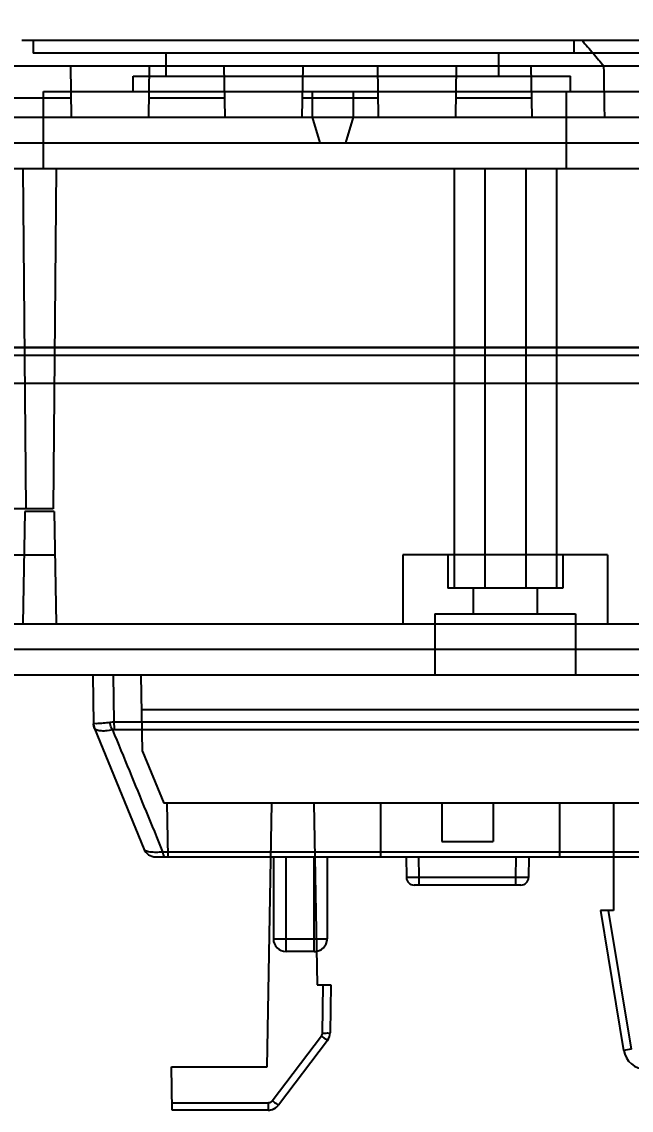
# Model space of a CAD drawing. Extents: x 114 to 332, y 121 to 329.
# Drawn here: x 136.37 to 160.19, y 255.78 to 298.31 of the extents above; entities that cross this region are included whole.
import ezdxf

# ---------------------------------------------------------------- set-up
doc = ezdxf.new("R2010")
doc.units = 0
doc.layers.get('0').update_dxf_attribs({"linetype": 'CONTINUOUS'})
doc.layers.add('08-17-1_DXF_CONTINUOUS_LIN', color=7, linetype='CONTINUOUS')
doc.layers.add('CAXA4', color=3, linetype='CONTINUOUS')
doc.styles.add('标准', font='', dxfattribs={"width": 0.667})
doc.styles.get('标准').set_extended_font_data('仿宋_GB2312')
doc.dimstyles.new('标准', dxfattribs={"dimtxt": 3.5, "dimasz": 4, "dimexe": 2, "dimexo": 0, "dimtad": 1, "dimdec": 1, "dimtxsty": '标准', "dimcen": 0, "dimdle": 6, "dimazin": 3, "dimtfac": 1, "dimtdec": 3, "dimtmove": 0, "dimatfit": 3, "dimtolj": 1, "dimtzin": 0})

# ---------------------------------------------------------------- blocks, each defined once
blk = doc.blocks.new('*D1')
at = {"layer": 'CAXA4', "linetype": 'CONTINUOUS'}
for points in [[(114.27, 323.195), (118.27, 323.695), (118.27, 322.695)], [(216.17, 323.195), (212.17, 323.695), (212.17, 322.695)]]:
    blk.add_hatch(color=0, dxfattribs=at).paths.add_polyline_path(points, flags=0)
at = {"layer": 'CAXA4', "color": 0, "linetype": 'CONTINUOUS'}
for p, q in [((114.27, 285.58), (114.27, 325.195)), ((216.17, 285.58), (216.17, 325.195)), ((216.17, 323.195), (114.27, 323.195))]:
    blk.add_line(p, q, dxfattribs=at)
at = {"layer": 'CAXA4', "color": 0, "linetype": 'CONTINUOUS', "insert": (160.522, 328.615), "char_height": 3.5, "attachment_point": 1, "style": '标准'}
blk.add_mtext('\\f仿宋_GB2312|b0|i0|p34;101.9', dxfattribs=at)

msp = doc.modelspace()

# ---------------------------------------------------------------- linework, layer by layer
at = {"color": 6, "linetype": 'CONTINUOUS'}
for p, q in [((194.067, 297.58), (136.372, 297.58)), ((136.82, 297.58), (136.82, 297.08)), ((157.948, 297.58), (157.948, 297.08)), ((193.62, 297.08), (136.82, 297.08)), ((142.022, 296.18), (142.022, 297.08)), ((155.022, 296.18), (155.022, 297.08)), ((195.085, 296.581), (135.354, 296.58)), ((138.32, 294.58), (138.285, 296.58)), ((141.354, 296.58), (141.32, 294.58)), ((144.32, 294.58), (144.285, 296.58)), ((147.354, 296.58), (147.32, 294.58)), ((150.32, 294.58), (150.285, 296.58)), ((153.354, 296.58), (153.32, 294.58)), ((156.32, 294.58), (156.285, 296.58)), ((140.722, 295.58), (140.722, 296.18)), ((140.722, 296.18), (157.822, 296.18)), ((157.822, 295.58), (157.822, 296.18)), ((138.306, 295.33), (135.333, 295.33)), ((137.22, 292.58), (137.22, 295.58)), ((137.22, 295.58), (193.22, 295.58)), ((144.306, 295.33), (141.333, 295.33)), ((150.306, 295.33), (147.333, 295.33)), ((147.722, 295.58), (147.722, 294.58)), ((149.322, 295.58), (149.322, 294.58)), ((156.306, 295.33), (153.333, 295.33)), ((157.666, 292.58), (157.666, 295.58)), ((115.427, 294.58), (215.012, 294.58)), ((147.722, 294.58), (148.022, 293.58)), ((149.322, 294.58), (149.022, 293.58)), ((135.406, 293.581), (179.62, 293.581)), ((116.392, 292.58), (214.047, 292.58)), ((136.42, 292.58), (136.536, 279.28)), ((137.72, 292.58), (137.604, 279.28)), ((153.27, 292.58), (153.27, 276.18)), ((154.47, 292.58), (154.47, 276.18)), ((156.07, 292.58), (156.07, 276.18)), ((157.27, 292.58), (157.27, 276.18)), ((114.27, 285.58), (216.17, 285.58)), ((114.27, 285.28), (216.17, 285.28)), ((205.495, 284.18), (125.87, 284.18)), ((137.604, 279.28), (131.836, 279.28)), ((136.496, 279.18), (136.42, 274.78)), ((137.643, 279.18), (136.496, 279.18)), ((137.643, 279.18), (137.72, 274.78)), ((131.767, 277.48), (137.672, 277.48)), ((151.27, 277.48), (151.27, 274.78)), ((159.27, 277.48), (151.27, 277.48)), ((153.02, 277.48), (153.02, 276.18)), ((157.52, 277.48), (157.52, 276.18)), ((159.27, 277.48), (159.27, 274.78)), ((157.52, 276.18), (153.02, 276.18)), ((154.02, 276.18), (154.02, 275.18)), ((156.52, 276.18), (156.52, 275.18)), ((152.52, 275.18), (152.52, 272.78)), ((152.52, 275.18), (158.02, 275.18)), ((158.02, 275.18), (158.02, 272.78)), ((116.453, 274.78), (213.986, 274.78)), ((179.542, 273.78), (135.47, 273.78)), ((214.951, 272.78), (115.488, 272.78)), ((139.145, 272.78), (139.178, 270.877)), ((139.987, 270.942), (139.955, 272.78)), ((141.097, 269.792), (141.045, 272.78)), ((164.62, 271.43), (141.068, 271.43)), ((177.579, 270.942), (139.987, 270.942)), ((139.178, 270.874), (139.188, 270.781)), ((139.188, 270.781), (139.215, 270.693)), ((139.215, 270.693), (141.141, 265.991)), ((177.57, 270.65), (140.006, 270.65)), ((141.097, 269.792), (141.921, 267.78)), ((188.518, 267.78), (141.921, 267.78)), ((142.043, 267.78), (142.079, 265.68)), ((145.963, 257.48), (146.143, 267.78)), ((147.793, 267.78), (147.917, 260.68)), ((150.393, 267.78), (150.393, 265.68)), ((152.793, 267.78), (152.793, 266.28)), ((154.793, 267.78), (154.793, 266.28)), ((157.393, 267.78), (157.393, 265.68)), ((159.493, 267.78), (159.493, 263.58)), ((152.793, 266.28), (154.793, 266.28)), ((141.877, 265.88), (175.704, 265.88)), ((141.604, 265.68), (188.835, 265.68)), ((146.206, 265.68), (146.206, 262.48)), ((146.706, 261.98), (146.706, 265.68)), ((147.806, 261.98), (147.806, 265.68)), ((148.306, 265.68), (148.306, 262.48)), ((151.393, 265.68), (151.407, 264.875)), ((151.907, 264.875), (151.893, 265.68)), ((155.679, 264.875), (155.693, 265.68)), ((156.193, 265.68), (156.179, 264.875)), ((155.879, 264.58), (151.707, 264.58)), ((151.907, 264.58), (151.907, 264.875)), ((155.679, 264.875), (151.907, 264.875)), ((155.679, 264.58), (155.679, 264.875)), ((159.493, 263.58), (158.993, 263.58)), ((158.993, 263.58), (159.896, 258.12)), ((159.297, 263.58), (160.192, 258.169)), ((146.206, 262.48), (148.306, 262.48)), ((147.806, 261.98), (146.706, 261.98)), ((147.917, 260.68), (148.457, 260.68)), ((148.125, 258.798), (148.157, 260.68)), ((148.457, 260.68), (148.425, 258.799)), ((146.163, 256.153), (148.084, 258.681)), ((148.323, 258.506), (146.402, 255.978)), ((160.192, 258.169), (159.896, 258.12)), ((142.252, 255.78), (142.223, 257.48)), ((142.223, 257.48), (145.963, 257.48)), ((142.247, 256.074), (146.004, 256.074)), ((146.004, 256.074), (146.004, 255.78)), ((146.004, 255.78), (142.252, 255.78))]:
    msp.add_line(p, q, dxfattribs=at)
for points in [[(148.323, 258.506), (148.397, 258.644), (148.425, 258.799)], [(146.004, 255.78), (146.155, 255.804), (146.292, 255.872), (146.402, 255.978)]]:
    msp.add_lwpolyline(points, dxfattribs=at)
for centre, radius, start, end in [((139.678, 270.882), 0.5, 181, 202.2775), ((141.604, 266.18), 0.5, 202.2775, 270), ((151.707, 264.88), 0.3, 181, 270), ((155.879, 264.88), 0.3, 270.002, 359), ((146.706, 262.48), 0.5, 180, 270), ((147.806, 262.48), 0.5, 270, 0), ((147.925, 258.808), 0.5, 322.7727, 359), ((160.769, 258.265), 0.884, 189.3982, 350.6018), ((146.004, 256.28), 0.5, 270, 322.7727)]:
    msp.add_arc(centre, radius, start, end, dxfattribs=at)
for points, knots in [([(158.282, 297.58), (158.416, 297.409), (158.706, 297.083), (158.978, 296.742), (159.126, 296.581)], [0, 0, 0, 0, 0.652326, 1.308706, 1.308706, 1.308706, 1.308706]), ([(159.158, 294.58), (159.154, 294.802), (159.147, 295.247), (159.137, 295.913), (159.13, 296.358), (159.126, 296.581)], [0, 0, 0, 0, 0.666171, 1.332971, 2.000401, 2.000401, 2.000401, 2.000401]), ([(139.814, 270.93), (139.726, 270.918), (139.574, 270.898), (139.357, 270.893), (139.264, 270.878), (139.178, 270.89), (139.178, 270.877)], [0, 0, 0, 0, 0.2675115, 0.4752763, 0.5996684, 0.639571, 0.639571, 0.639571, 0.639571]), ([(139.987, 270.942), (139.959, 270.942), (139.901, 270.94), (139.843, 270.934), (139.814, 270.93)], [0, 0, 0, 0, 0.0856535, 0.1734291, 0.1734291, 0.1734291, 0.1734291]), ([(139.92, 270.639), (139.905, 270.668), (139.876, 270.729), (139.841, 270.827), (139.823, 270.895), (139.814, 270.93)], [0, 0, 0, 0, 0.0976771, 0.2023888, 0.3099775, 0.3099775, 0.3099775, 0.3099775]), ([(140.006, 270.65), (140.002, 270.68), (139.995, 270.742), (139.989, 270.84), (139.987, 270.907), (139.987, 270.942)], [0, 0, 0, 0, 0.0901297, 0.1891099, 0.2928182, 0.2928182, 0.2928182, 0.2928182]), ([(139.223, 270.68), (139.213, 270.7), (139.197, 270.743), (139.182, 270.809), (139.178, 270.854), (139.178, 270.877)], [0, 0, 0, 0, 0.0678338, 0.1356322, 0.2034105, 0.2034105, 0.2034105, 0.2034105]), ([(139.92, 270.639), (139.83, 270.619), (139.667, 270.594), (139.451, 270.596), (139.308, 270.627), (139.24, 270.661), (139.223, 270.68)], [0, 0, 0, 0, 0.2751997, 0.494604, 0.6414324, 0.7153841, 0.7153841, 0.7153841, 0.7153841]), ([(140.006, 270.65), (139.992, 270.65), (139.963, 270.648), (139.934, 270.643), (139.92, 270.639)], [0, 0, 0, 0, 0.04277059, 0.08750587, 0.08750587, 0.08750587, 0.08750587]), ([(139.92, 270.639), (140.139, 270.105), (140.576, 269.043), (141.229, 267.457), (141.662, 266.404), (141.877, 265.88)], [0, 0, 0, 0, 1.730523, 3.445602, 5.146113, 5.146113, 5.146113, 5.146113]), ([(141.141, 265.991), (141.146, 265.979), (141.167, 265.953), (141.216, 265.923), (141.288, 265.899), (141.383, 265.88), (141.497, 265.869), (141.623, 265.866), (141.751, 265.87), (141.836, 265.876), (141.877, 265.88)], [0, 0, 0, 0, 0.0398319, 0.0942154, 0.1699493, 0.2681348, 0.3850239, 0.5133891, 0.6442828, 0.7690098, 0.7690098, 0.7690098, 0.7690098]), ([(141.877, 265.88), (141.882, 265.844), (141.894, 265.782), (141.911, 265.717), (141.937, 265.68), (141.949, 265.68)], [0, 0, 0, 0, 0.1089075, 0.1818221, 0.2179437, 0.2179437, 0.2179437, 0.2179437]), ([(151.907, 264.875), (151.855, 264.875), (151.756, 264.873), (151.625, 264.875), (151.509, 264.867), (151.458, 264.883), (151.407, 264.867), (151.407, 264.875)], [0, 0, 0, 0, 0.1546219, 0.2940541, 0.4046635, 0.4756216, 0.4999732, 0.4999732, 0.4999732, 0.4999732]), ([(156.179, 264.875), (156.178, 264.867), (156.128, 264.883), (156.076, 264.867), (155.96, 264.875), (155.829, 264.873), (155.73, 264.875), (155.679, 264.875)], [0, 0, 0, 0, 0.0245745, 0.0957104, 0.2064707, 0.3460383, 0.4999731, 0.4999731, 0.4999731, 0.4999731]), ([(147.806, 261.98), (147.872, 261.98), (148.004, 262.007), (148.169, 262.119), (148.28, 262.283), (148.306, 262.414), (148.306, 262.48)], [0, 0, 0, 0, 0.1990635, 0.3914248, 0.5820019, 0.7803558, 0.7803558, 0.7803558, 0.7803558]), ([(148.084, 258.681), (148.096, 258.697), (148.117, 258.735), (148.124, 258.777), (148.125, 258.798)], [0, 0, 0, 0, 0.0622944, 0.1259269, 0.1259269, 0.1259269, 0.1259269]), ([(148.084, 258.681), (148.123, 258.651), (148.194, 258.587), (148.266, 258.563), (148.315, 258.495), (148.323, 258.506)], [0, 0, 0, 0, 0.1483959, 0.2566705, 0.2963136, 0.2963136, 0.2963136, 0.2963136]), ([(148.125, 258.798), (148.175, 258.797), (148.27, 258.788), (148.344, 258.811), (148.424, 258.786), (148.425, 258.799)], [0, 0, 0, 0, 0.1499562, 0.2597429, 0.3000383, 0.3000383, 0.3000383, 0.3000383]), ([(146.004, 256.074), (146.024, 256.074), (146.065, 256.08), (146.121, 256.108), (146.151, 256.137), (146.163, 256.153)], [0, 0, 0, 0, 0.0605091, 0.1218713, 0.1834843, 0.1834843, 0.1834843, 0.1834843]), ([(146.163, 256.153), (146.203, 256.123), (146.274, 256.06), (146.346, 256.036), (146.394, 255.967), (146.402, 255.978)], [0, 0, 0, 0, 0.1483986, 0.256672, 0.2963136, 0.2963136, 0.2963136, 0.2963136])]:
    msp.add_open_spline(points, degree=3, knots=knots, dxfattribs=at)
msp.add_open_spline([(139.223, 270.68), (139.22, 270.684), (139.217, 270.688), (139.215, 270.693)], degree=3, dxfattribs=at)
at = {"layer": '08-17-1_DXF_CONTINUOUS_LIN', "color": 7, "linetype": 'CONTINUOUS'}
msp.add_line((216.17, 285.58), (114.27, 285.58), dxfattribs=at)
for points, knots in [([(115.37, 285.58), (116.594, 285.58), (118.43, 285.58), (120.879, 285.58), (122.409, 285.58), (123.633, 285.58), (124.399, 285.58), (125.013, 285.58), (125.493, 285.58), (125.983, 285.58), (126.967, 285.58), (128.442, 285.58), (130.41, 285.58), (132.377, 285.58), (133.852, 285.58), (134.836, 285.58), (135.325, 285.58), (135.809, 285.58), (136.455, 285.58), (137.252, 285.58), (138.529, 285.58), (140.126, 285.58), (142.041, 285.58), (143.638, 285.58), (144.755, 285.58), (145.394, 285.58), (145.879, 285.58), (146.38, 285.58), (147.054, 285.58), (148.237, 285.58), (149.924, 285.58), (151.95, 285.58), (153.639, 285.58), (154.989, 285.58), (155.833, 285.58), (156.508, 285.58), (157.187, 285.58), (158.374, 285.58), (160.071, 285.58), (162.108, 285.58), (164.144, 285.58), (165.842, 285.58), (167.029, 285.58), (167.706, 285.58), (168.378, 285.58), (169.217, 285.58), (170.56, 285.58), (172.238, 285.58), (174.924, 285.58), (176.938, 285.58), (178.28, 285.58)], [0, 0, 0, 0, 3.822791, 5.734186, 7.645582, 8.60128, 9.556977, 10.034826, 10.526815, 11.026373, 11.525931, 13.524163, 15.522394, 17.520625, 19.518857, 20.018415, 20.517973, 21.009962, 21.487811, 22.443508, 23.399206, 25.310602, 27.221997, 29.133393, 30.08909, 30.566939, 31.044788, 31.544346, 32.043904, 33.04302, 35.041251, 37.039482, 39.037714, 40.03683, 41.035945, 41.535503, 42.034703, 43.033819, 45.03205, 47.030282, 49.028513, 51.026745, 52.02586, 52.523425, 53.018061, 54.007331, 54.996602, 56.975143, 58.953684, 62.910766, 62.910766, 62.910766, 62.910766]), ([(178.28, 285.58), (176.983, 285.58), (175.038, 285.58), (172.444, 285.58), (170.822, 285.58), (169.525, 285.58), (168.714, 285.58), (168.062, 285.58), (167.562, 285.58), (167.055, 285.58), (166.037, 285.58), (164.51, 285.58), (162.473, 285.58), (160.436, 285.58), (158.909, 285.58), (157.89, 285.58), (157.384, 285.58), (156.885, 285.58), (156.234, 285.58), (155.426, 285.58), (154.134, 285.58), (152.518, 285.58), (150.58, 285.58), (148.964, 285.58), (147.833, 285.58), (147.187, 285.58), (146.693, 285.58), (146.202, 285.58), (145.533, 285.58), (144.364, 285.58), (142.693, 285.58), (140.689, 285.58), (139.019, 285.58), (137.682, 285.58), (136.848, 285.58), (136.178, 285.58), (135.519, 285.58), (134.372, 285.58), (132.731, 285.58), (130.762, 285.58), (128.793, 285.58), (127.153, 285.58), (126.004, 285.58), (125.353, 285.58), (124.721, 285.58), (123.927, 285.58), (122.66, 285.58), (121.075, 285.58), (118.539, 285.58), (116.637, 285.58), (115.37, 285.58)], [0, 0, 0, 0, 3.822791, 5.734186, 7.645582, 8.60128, 9.556977, 10.034826, 10.526815, 11.026373, 11.525931, 13.524163, 15.522394, 17.520625, 19.518857, 20.018415, 20.517973, 21.009962, 21.487811, 22.443508, 23.399206, 25.310602, 27.221997, 29.133393, 30.08909, 30.566939, 31.044788, 31.544346, 32.043904, 33.04302, 35.041251, 37.039482, 39.037714, 40.03683, 41.035945, 41.535503, 42.034703, 43.033819, 45.03205, 47.030282, 49.028513, 51.026745, 52.02586, 52.523425, 53.018061, 54.007331, 54.996602, 56.975143, 58.953684, 62.910766, 62.910766, 62.910766, 62.910766]), ([(178.223, 285.58), (176.927, 285.58), (174.983, 285.58), (172.39, 285.58), (170.77, 285.58), (169.474, 285.58), (168.664, 285.58), (168.011, 285.58), (167.512, 285.58), (167.006, 285.58), (165.988, 285.58), (164.462, 285.58), (162.427, 285.58), (160.392, 285.58), (158.865, 285.58), (157.848, 285.58), (157.342, 285.58), (156.843, 285.58), (156.193, 285.58), (155.386, 285.58), (154.094, 285.58), (152.48, 285.58), (150.543, 285.58), (148.929, 285.58), (147.798, 285.58), (147.153, 285.58), (146.659, 285.58), (146.168, 285.58), (145.5, 285.58), (144.332, 285.58), (142.663, 285.58), (140.66, 285.58), (138.991, 285.58), (137.656, 285.58), (136.822, 285.58), (136.157, 285.58), (135.675, 285.58), (135.203, 285.58), (134.261, 285.58), (132.849, 285.58), (130.967, 285.58), (129.084, 285.58), (127.673, 285.58), (126.731, 285.58), (126.34, 285.58), (126.021, 285.58), (125.699, 285.58), (125.129, 285.58), (124.31, 285.58), (123, 285.58), (121.363, 285.58), (118.744, 285.58), (116.779, 285.58), (115.47, 285.58)], [0, 0, 0, 0, 3.820121, 5.730182, 7.640243, 8.595273, 9.550304, 10.027819, 10.519465, 11.018674, 11.517883, 13.514719, 15.511555, 17.508391, 19.505227, 20.004436, 20.503645, 20.995291, 21.472806, 22.427836, 23.382867, 25.292927, 27.202988, 29.113049, 30.068079, 30.545594, 31.023109, 31.522318, 32.021528, 33.019946, 35.016782, 37.013618, 39.010454, 40.008872, 41.00729, 41.506499, 41.990908, 42.468423, 42.945939, 44.855999, 46.76606, 48.676121, 50.586182, 51.063697, 51.541212, 51.77997, 52.029601, 52.540251, 53.56155, 54.58285, 56.625449, 58.668049, 62.753248, 62.753248, 62.753248, 62.753248]), ([(115.47, 285.58), (116.693, 285.58), (118.528, 285.58), (120.975, 285.58), (122.505, 285.58), (123.728, 285.58), (124.494, 285.58), (125.107, 285.58), (125.588, 285.58), (126.077, 285.58), (127.06, 285.58), (128.535, 285.58), (130.501, 285.58), (132.467, 285.58), (133.941, 285.58), (134.925, 285.58), (135.413, 285.58), (135.897, 285.58), (136.542, 285.58), (137.339, 285.58), (138.616, 285.58), (140.211, 285.58), (142.125, 285.58), (143.721, 285.58), (144.837, 285.58), (145.476, 285.58), (145.96, 285.58), (146.461, 285.58), (147.135, 285.58), (148.316, 285.58), (150.003, 285.58), (152.028, 285.58), (153.715, 285.58), (155.064, 285.58), (155.908, 285.58), (156.577, 285.58), (157.073, 285.58), (157.562, 285.58), (158.536, 285.58), (159.996, 285.58), (161.942, 285.58), (163.889, 285.58), (165.348, 285.58), (166.322, 285.58), (166.727, 285.58), (167.055, 285.58), (167.395, 285.58), (167.999, 285.58), (168.866, 285.58), (170.252, 285.58), (171.985, 285.58), (174.757, 285.58), (176.837, 285.58), (178.223, 285.58)], [0, 0, 0, 0, 3.820121, 5.730182, 7.640243, 8.595273, 9.550304, 10.027819, 10.519465, 11.018674, 11.517883, 13.514719, 15.511555, 17.508391, 19.505227, 20.004436, 20.503645, 20.995291, 21.472806, 22.427836, 23.382867, 25.292927, 27.202988, 29.113049, 30.068079, 30.545594, 31.023109, 31.522318, 32.021527, 33.019946, 35.016782, 37.013618, 39.010454, 40.008872, 41.00729, 41.506499, 41.990908, 42.468423, 42.945939, 44.855999, 46.76606, 48.676121, 50.586182, 51.063697, 51.541212, 51.77997, 52.029601, 52.540251, 53.56155, 54.58285, 56.625449, 58.668049, 62.753248, 62.753248, 62.753248, 62.753248]), ([(177.769, 285.58), (176.48, 285.58), (174.547, 285.58), (171.97, 285.58), (170.359, 285.58), (169.07, 285.58), (168.265, 285.58), (167.621, 285.58), (166.975, 285.58), (165.847, 285.58), (164.234, 285.58), (162.299, 285.58), (160.364, 285.58), (158.751, 285.58), (157.623, 285.58), (156.978, 285.58), (156.337, 285.58), (155.534, 285.58), (154.25, 285.58), (152.645, 285.58), (150.719, 285.58), (149.115, 285.58), (147.991, 285.58), (147.349, 285.58), (146.859, 285.58), (146.37, 285.58), (145.706, 285.58), (144.545, 285.58), (142.885, 285.58), (140.894, 285.58), (139.235, 285.58), (137.907, 285.58), (137.078, 285.58), (136.418, 285.58), (135.938, 285.58), (135.468, 285.58), (134.532, 285.58), (133.129, 285.58), (131.257, 285.58), (129.385, 285.58), (127.826, 285.58), (126.732, 285.58), (126.105, 285.58), (125.486, 285.58), (124.703, 285.58), (123.455, 285.58), (121.892, 285.58), (119.393, 285.58), (117.519, 285.58), (116.27, 285.58)], [0, 0, 0, 0, 3.798857, 5.698285, 7.597713, 8.547427, 9.497142, 9.971999, 10.446545, 11.396259, 13.295687, 15.195115, 17.094544, 18.993972, 19.943686, 20.418232, 20.893089, 21.842804, 22.792518, 24.691946, 26.591374, 28.490803, 29.440517, 29.915374, 30.390231, 30.886661, 31.383091, 32.375952, 34.361672, 36.347393, 38.333113, 39.325974, 40.318834, 40.815264, 41.296977, 41.771834, 42.246691, 44.14612, 46.045548, 47.944976, 49.844405, 50.794119, 51.272688, 51.759656, 52.733593, 53.707529, 55.655401, 57.603274, 61.499018, 61.499018, 61.499018, 61.499018]), ([(116.27, 285.58), (117.488, 285.58), (119.315, 285.58), (121.751, 285.58), (123.273, 285.58), (124.491, 285.58), (125.254, 285.58), (125.86, 285.58), (126.481, 285.58), (127.573, 285.58), (129.131, 285.58), (131.002, 285.58), (132.873, 285.58), (134.433, 285.58), (135.522, 285.58), (136.148, 285.58), (136.785, 285.58), (137.577, 285.58), (138.846, 285.58), (140.432, 285.58), (142.335, 285.58), (143.922, 285.58), (145.032, 285.58), (145.667, 285.58), (146.148, 285.58), (146.646, 285.58), (147.316, 285.58), (148.49, 285.58), (150.167, 285.58), (152.18, 285.58), (153.857, 285.58), (155.199, 285.58), (156.038, 285.58), (156.703, 285.58), (157.196, 285.58), (157.682, 285.58), (158.65, 285.58), (160.101, 285.58), (162.036, 285.58), (163.971, 285.58), (165.584, 285.58), (166.713, 285.58), (167.364, 285.58), (168.022, 285.58), (168.848, 285.58), (170.169, 285.58), (171.821, 285.58), (174.465, 285.58), (176.447, 285.58), (177.769, 285.58)], [0, 0, 0, 0, 3.798857, 5.698285, 7.597713, 8.547427, 9.497142, 9.971999, 10.446545, 11.396259, 13.295687, 15.195115, 17.094544, 18.993972, 19.943686, 20.418232, 20.893089, 21.842803, 22.792518, 24.691946, 26.591374, 28.490803, 29.440517, 29.915374, 30.390231, 30.886661, 31.383091, 32.375952, 34.361672, 36.347393, 38.333113, 39.325974, 40.318834, 40.815264, 41.296977, 41.771834, 42.246691, 44.14612, 46.045548, 47.944976, 49.844404, 50.794119, 51.272688, 51.759656, 52.733593, 53.707529, 55.655401, 57.603274, 61.499018, 61.499018, 61.499018, 61.499018]), ([(135.26, 285.58), (136.136, 285.58), (137.887, 285.58), (140.077, 285.58), (141.608, 285.58), (142.486, 285.58), (143.371, 285.58), (144.475, 285.58), (145.801, 285.58), (147.126, 285.58), (148.231, 285.58), (149.006, 285.58), (149.459, 285.58), (149.928, 285.58), (150.521, 285.58), (151.47, 285.58), (152.656, 285.58), (154.079, 285.58), (155.264, 285.58), (156.094, 285.58), (156.569, 285.58), (156.917, 285.58), (157.259, 285.58), (157.705, 285.58), (158.486, 285.58), (160.048, 285.58), (161.833, 285.58), (163.394, 285.58), (164.287, 285.58), (165.18, 285.58), (166.296, 285.58), (167.636, 285.58), (168.975, 285.58), (170.091, 285.58), (170.876, 285.58), (171.335, 285.58), (171.81, 285.58), (172.413, 285.58), (173.378, 285.58), (174.584, 285.58), (176.513, 285.58), (177.96, 285.58), (178.925, 285.58)], [0, 0, 0, 0, 2.66274, 5.325481, 6.656851, 7.322333, 7.988018, 9.319388, 10.650759, 11.982129, 13.313499, 13.979184, 14.319308, 14.674335, 15.384388, 16.094441, 17.514546, 18.934652, 20.354758, 21.064811, 21.419838, 21.774864, 22.107707, 22.440549, 23.106234, 24.437604, 27.100345, 28.431715, 29.097197, 29.762882, 31.094252, 32.425623, 33.756993, 35.088363, 35.754048, 36.095959, 36.456355, 37.177146, 37.897937, 39.33952, 40.781103, 43.664268, 43.664268, 43.664268, 43.664268]), ([(178.925, 285.58), (178.034, 285.58), (176.252, 285.58), (174.025, 285.58), (172.467, 285.58), (171.576, 285.58), (170.682, 285.58), (169.567, 285.58), (168.227, 285.58), (166.888, 285.58), (165.772, 285.58), (164.988, 285.58), (164.532, 285.58), (164.061, 285.58), (163.466, 285.58), (162.514, 285.58), (161.324, 285.58), (159.896, 285.58), (158.706, 285.58), (157.872, 285.58), (157.397, 285.58), (157.047, 285.58), (156.706, 285.58), (156.261, 285.58), (155.483, 285.58), (153.926, 285.58), (152.147, 285.58), (150.59, 285.58), (149.701, 285.58), (148.818, 285.58), (147.712, 285.58), (146.386, 285.58), (145.06, 285.58), (143.955, 285.58), (143.177, 285.58), (142.724, 285.58), (142.257, 285.58), (141.663, 285.58), (140.715, 285.58), (139.529, 285.58), (137.632, 285.58), (136.209, 285.58), (135.26, 285.58)], [0, 0, 0, 0, 2.66274, 5.325481, 6.656851, 7.322333, 7.988018, 9.319388, 10.650759, 11.982129, 13.313499, 13.979184, 14.319308, 14.674335, 15.384388, 16.094441, 17.514546, 18.934652, 20.354758, 21.064811, 21.419838, 21.774864, 22.107707, 22.440549, 23.106234, 24.437604, 27.100345, 28.431715, 29.097197, 29.762882, 31.094252, 32.425623, 33.756993, 35.088363, 35.754048, 36.095959, 36.456355, 37.177146, 37.897937, 39.33952, 40.781103, 43.664268, 43.664268, 43.664268, 43.664268]), ([(178.925, 285.58), (178.034, 285.58), (176.252, 285.58), (174.025, 285.58), (172.467, 285.58), (171.576, 285.58), (170.682, 285.58), (169.567, 285.58), (168.227, 285.58), (166.888, 285.58), (165.772, 285.58), (164.988, 285.58), (164.532, 285.58), (164.061, 285.58), (163.466, 285.58), (162.514, 285.58), (161.324, 285.58), (159.896, 285.58), (158.706, 285.58), (157.872, 285.58), (157.397, 285.58), (157.047, 285.58), (156.706, 285.58), (156.261, 285.58), (155.483, 285.58), (153.926, 285.58), (152.147, 285.58), (150.59, 285.58), (149.701, 285.58), (148.818, 285.58), (147.712, 285.58), (146.386, 285.58), (145.06, 285.58), (143.955, 285.58), (143.177, 285.58), (142.724, 285.58), (142.257, 285.58), (141.663, 285.58), (140.715, 285.58), (139.529, 285.58), (137.632, 285.58), (136.209, 285.58), (135.26, 285.58)], [0, 0, 0, 0, 2.66274, 5.325481, 6.656851, 7.322333, 7.988018, 9.319388, 10.650759, 11.982129, 13.313499, 13.979184, 14.319308, 14.674335, 15.384388, 16.094441, 17.514546, 18.934652, 20.354758, 21.064811, 21.419838, 21.774864, 22.107707, 22.440549, 23.106234, 24.437604, 27.100345, 28.431715, 29.097197, 29.762882, 31.094252, 32.425623, 33.756993, 35.088363, 35.754048, 36.095959, 36.456355, 37.177146, 37.897937, 39.33952, 40.781103, 43.664268, 43.664268, 43.664268, 43.664268]), ([(135.26, 285.58), (136.136, 285.58), (137.887, 285.58), (140.077, 285.58), (141.608, 285.58), (142.486, 285.58), (143.371, 285.58), (144.475, 285.58), (145.801, 285.58), (147.126, 285.58), (148.231, 285.58), (149.006, 285.58), (149.459, 285.58), (149.928, 285.58), (150.521, 285.58), (151.47, 285.58), (152.656, 285.58), (154.079, 285.58), (155.264, 285.58), (156.094, 285.58), (156.569, 285.58), (156.917, 285.58), (157.259, 285.58), (157.705, 285.58), (158.486, 285.58), (160.048, 285.58), (161.833, 285.58), (163.394, 285.58), (164.287, 285.58), (165.18, 285.58), (166.296, 285.58), (167.636, 285.58), (168.975, 285.58), (170.091, 285.58), (170.876, 285.58), (171.335, 285.58), (171.81, 285.58), (172.413, 285.58), (173.378, 285.58), (174.584, 285.58), (176.513, 285.58), (177.96, 285.58), (178.925, 285.58)], [0, 0, 0, 0, 2.66274, 5.325481, 6.656851, 7.322333, 7.988018, 9.319388, 10.650759, 11.982129, 13.313499, 13.979184, 14.319308, 14.674335, 15.384388, 16.094441, 17.514546, 18.934652, 20.354758, 21.064811, 21.419838, 21.774864, 22.107707, 22.440549, 23.106234, 24.437604, 27.100345, 28.431715, 29.097197, 29.762882, 31.094252, 32.425623, 33.756993, 35.088363, 35.754048, 36.095959, 36.456355, 37.177146, 37.897937, 39.33952, 40.781103, 43.664268, 43.664268, 43.664268, 43.664268]), ([(136.82, 285.58), (137.641, 285.58), (138.67, 285.58), (139.898, 285.58), (140.73, 285.58), (141.565, 285.58), (142.399, 285.58), (142.921, 285.58), (143.342, 285.58), (143.786, 285.58), (144.581, 285.58), (145.492, 285.58), (146.289, 285.58), (146.745, 285.58), (147.077, 285.58), (147.407, 285.58), (147.834, 285.58), (148.583, 285.58), (149.439, 285.58), (150.19, 285.58), (150.63, 285.58), (151.09, 285.58), (151.671, 285.58), (152.601, 285.58), (153.529, 285.58), (154.459, 285.58), (155.391, 285.58), (156.553, 285.58), (157.483, 285.58), (157.948, 285.58)], [0, 0, 0, 0, 2.54629, 3.182863, 3.819289, 5.092435, 5.729007, 6.36558, 6.683866, 7.018391, 7.703921, 9.074982, 9.760512, 10.103277, 10.446042, 10.764328, 11.082615, 11.719187, 12.992332, 13.628905, 13.955268, 14.298033, 14.983563, 15.669094, 17.040154, 17.72396, 18.404857, 19.766651, 21.128444, 21.128444, 21.128444, 21.128444]), ([(157.948, 285.58), (157.078, 285.58), (155.992, 285.58), (154.686, 285.58), (153.821, 285.58), (152.957, 285.58), (152.093, 285.58), (151.553, 285.58), (151.115, 285.58), (150.664, 285.58), (149.86, 285.58), (148.937, 285.58), (148.13, 285.58), (147.669, 285.58), (147.33, 285.58), (147.006, 285.58), (146.582, 285.58), (145.841, 285.58), (144.994, 285.58), (144.25, 285.58), (143.817, 285.58), (143.373, 285.58), (142.81, 285.58), (141.911, 285.58), (141.01, 285.58), (140.115, 285.58), (139.238, 285.58), (138.138, 285.58), (137.259, 285.58), (136.82, 285.58)], [0, 0, 0, 0, 2.54629, 3.182863, 3.819289, 5.092435, 5.729007, 6.36558, 6.683866, 7.018391, 7.703921, 9.074982, 9.760512, 10.103277, 10.446042, 10.764328, 11.082615, 11.719187, 12.992332, 13.628905, 13.955268, 14.298033, 14.983563, 15.669094, 17.040154, 17.72396, 18.404857, 19.766651, 21.128444, 21.128444, 21.128444, 21.128444]), ([(178.069, 285.58), (177.306, 285.58), (175.778, 285.58), (174.06, 285.58), (172.914, 285.58), (172.436, 285.58), (172.05, 285.58), (171.648, 285.58), (170.929, 285.58), (169.898, 285.58), (168.662, 285.58), (167.425, 285.58), (166.395, 285.58), (165.571, 285.58), (164.746, 285.58), (163.304, 285.58), (161.655, 285.58), (160.213, 285.58), (159.388, 285.58), (158.77, 285.58), (158.153, 285.58), (157.331, 285.58), (155.892, 285.58), (154.248, 285.58), (152.808, 285.58), (151.987, 285.58), (150.761, 285.58), (148.918, 285.58), (147.078, 285.58), (145.849, 285.58), (145.035, 285.58), (143.614, 285.58), (141.582, 285.58), (139.957, 285.58), (139.145, 285.58)], [0, 0, 0, 0, 2.28619, 4.57238, 5.143928, 5.715475, 6.001249, 6.301603, 6.917107, 8.148116, 9.379124, 10.610133, 11.841141, 12.456646, 13.071986, 14.302995, 16.765012, 17.996021, 18.611525, 19.227029, 19.842534, 20.458038, 21.689046, 24.151063, 25.382072, 25.997413, 26.612917, 29.074934, 31.536952, 32.152456, 32.76792, 33.999299, 36.462058, 38.924816, 38.924816, 38.924816, 38.924816]), ([(139.145, 285.58), (139.899, 285.58), (141.407, 285.58), (143.104, 285.58), (144.235, 285.58), (144.706, 285.58), (145.088, 285.58), (145.487, 285.58), (146.2, 285.58), (147.222, 285.58), (148.449, 285.58), (149.676, 285.58), (150.699, 285.58), (151.516, 285.58), (152.337, 285.58), (153.776, 285.58), (155.42, 285.58), (156.859, 285.58), (157.681, 285.58), (158.297, 285.58), (158.916, 285.58), (159.74, 285.58), (161.182, 285.58), (162.831, 285.58), (164.273, 285.58), (165.097, 285.58), (166.334, 285.58), (167.777, 285.58), (169.425, 285.58), (170.456, 285.58), (171.283, 285.58), (172.116, 285.58), (173.581, 285.58), (175.676, 285.58), (177.351, 285.58), (178.189, 285.58)], [0, 0, 0, 0, 2.286195, 4.57239, 5.143939, 5.715487, 6.001262, 6.301616, 6.917122, 8.148133, 9.379144, 10.610155, 11.841166, 12.456672, 13.072014, 14.303025, 16.765047, 17.996059, 18.611564, 19.22707, 19.842575, 20.458081, 21.689092, 24.151114, 25.382125, 25.997468, 26.612973, 29.074996, 30.306007, 31.537018, 32.152523, 32.775451, 34.02923, 36.536789, 39.044348, 39.044348, 39.044348, 39.044348]), ([(159.27, 285.58), (159.257, 285.58), (159.24, 285.58), (159.21, 285.58), (159.204, 285.58), (159.134, 285.58), (159.082, 285.58), (159.021, 285.58), (158.978, 285.58), (158.873, 285.58), (158.786, 285.58), (158.69, 285.58), (158.61, 285.58), (158.473, 285.58), (158.351, 285.58), (158.221, 285.58), (158.107, 285.58), (157.945, 285.58), (157.797, 285.58), (157.644, 285.58), (157.501, 285.58), (157.321, 285.58), (157.152, 285.58), (156.978, 285.58), (156.811, 285.58), (156.619, 285.58), (156.434, 285.58), (156.246, 285.58), (156.061, 285.58), (155.862, 285.58), (155.665, 285.58), (155.467, 285.58), (155.271, 285.58), (155.075, 285.58), (154.881, 285.58), (154.687, 285.58), (154.49, 285.58), (154.306, 285.58), (154.119, 285.58), (153.933, 285.58), (153.741, 285.58), (153.574, 285.58), (153.4, 285.58), (153.23, 285.58), (153.049, 285.58), (152.904, 285.58), (152.748, 285.58), (152.597, 285.58), (152.434, 285.58), (152.32, 285.58), (152.192, 285.58), (152.072, 285.58), (151.936, 285.58), (151.856, 285.58), (151.76, 285.58), (151.672, 285.58), (151.566, 285.58), (151.523, 285.58), (151.461, 285.58), (151.409, 285.58), (151.337, 285.58), (151.332, 285.58), (151.307, 285.58), (151.293, 285.58), (151.258, 285.58), (151.292, 285.58), (151.306, 285.58), (151.33, 285.58), (151.335, 285.58), (151.405, 285.58), (151.457, 285.58), (151.518, 285.58), (151.561, 285.58), (151.666, 285.58), (151.753, 285.58), (151.849, 285.58), (151.929, 285.58), (152.066, 285.58), (152.188, 285.58), (152.318, 285.58), (152.432, 285.58), (152.594, 285.58), (152.742, 285.58), (152.895, 285.58), (153.038, 285.58), (153.218, 285.58), (153.388, 285.58), (153.562, 285.58), (153.728, 285.58), (153.92, 285.58), (154.105, 285.58), (154.293, 285.58), (154.478, 285.58), (154.677, 285.58), (154.874, 285.58), (155.072, 285.58), (155.268, 285.58), (155.464, 285.58), (155.658, 285.58), (155.852, 285.58), (156.049, 285.58), (156.233, 285.58), (156.421, 285.58), (156.606, 285.58), (156.798, 285.58), (156.965, 285.58), (157.139, 285.58), (157.309, 285.58), (157.49, 285.58), (157.635, 285.58), (157.792, 285.58), (157.942, 285.58), (158.105, 285.58), (158.22, 285.58), (158.347, 285.58), (158.467, 285.58), (158.603, 285.58), (158.683, 285.58), (158.779, 285.58), (158.867, 285.58), (158.973, 285.58), (159.017, 285.58), (159.078, 285.58), (159.131, 285.58), (159.202, 285.58), (159.207, 285.58), (159.238, 285.58), (159.256, 285.58), (159.27, 285.58)], [0, 0, 0, 0, 0.248893, 0.373339, 0.497785, 0.622231, 0.746678, 0.871124, 0.99557, 1.120016, 1.244463, 1.368909, 1.493355, 1.620016, 1.746677, 1.873339, 2, 2.124446, 2.248892, 2.373339, 2.497785, 2.622231, 2.746677, 2.871124, 2.99557, 3.120016, 3.244462, 3.368909, 3.493355, 3.620016, 3.746677, 3.873339, 4, 4.124446, 4.248892, 4.373339, 4.497785, 4.622231, 4.746677, 4.871124, 4.99557, 5.120016, 5.244462, 5.368909, 5.493355, 5.620016, 5.746677, 5.873339, 6, 6.124446, 6.248892, 6.373339, 6.497785, 6.622231, 6.746677, 6.871124, 6.99557, 7.120016, 7.244462, 7.368909, 7.493355, 7.620016, 7.746677, 7.873339, 8, 8.124446, 8.248892, 8.373339, 8.497785, 8.622231, 8.746677, 8.871124, 8.99557, 9.120016, 9.244462, 9.368909, 9.493355, 9.620016, 9.746677, 9.873338, 10, 10.124446, 10.248892, 10.373338, 10.497785, 10.622231, 10.746677, 10.871123, 10.99557, 11.120016, 11.244462, 11.368908, 11.493355, 11.620016, 11.746677, 11.873338, 12, 12.124446, 12.248892, 12.373338, 12.497785, 12.622231, 12.746677, 12.871123, 12.99557, 13.120016, 13.244462, 13.368908, 13.493355, 13.620016, 13.746677, 13.873338, 14, 14.124446, 14.248892, 14.373338, 14.497785, 14.622231, 14.746677, 14.871123, 14.99557, 15.120016, 15.244462, 15.368908, 15.493355, 15.620016, 15.746677, 16, 16, 16, 16]), ([(159.27, 285.58), (159.257, 285.58), (159.24, 285.58), (159.21, 285.58), (159.204, 285.58), (159.134, 285.58), (159.082, 285.58), (159.021, 285.58), (158.978, 285.58), (158.873, 285.58), (158.786, 285.58), (158.69, 285.58), (158.61, 285.58), (158.473, 285.58), (158.351, 285.58), (158.221, 285.58), (158.107, 285.58), (157.945, 285.58), (157.797, 285.58), (157.644, 285.58), (157.501, 285.58), (157.321, 285.58), (157.152, 285.58), (156.978, 285.58), (156.811, 285.58), (156.619, 285.58), (156.434, 285.58), (156.246, 285.58), (156.061, 285.58), (155.862, 285.58), (155.665, 285.58), (155.467, 285.58), (155.271, 285.58), (155.075, 285.58), (154.881, 285.58), (154.687, 285.58), (154.49, 285.58), (154.306, 285.58), (154.119, 285.58), (153.933, 285.58), (153.741, 285.58), (153.574, 285.58), (153.4, 285.58), (153.23, 285.58), (153.049, 285.58), (152.904, 285.58), (152.748, 285.58), (152.597, 285.58), (152.434, 285.58), (152.32, 285.58), (152.192, 285.58), (152.072, 285.58), (151.936, 285.58), (151.856, 285.58), (151.76, 285.58), (151.672, 285.58), (151.566, 285.58), (151.523, 285.58), (151.461, 285.58), (151.409, 285.58), (151.337, 285.58), (151.332, 285.58), (151.307, 285.58), (151.293, 285.58), (151.258, 285.58), (151.292, 285.58), (151.306, 285.58), (151.33, 285.58), (151.335, 285.58), (151.405, 285.58), (151.457, 285.58), (151.518, 285.58), (151.561, 285.58), (151.666, 285.58), (151.753, 285.58), (151.849, 285.58), (151.929, 285.58), (152.066, 285.58), (152.188, 285.58), (152.318, 285.58), (152.432, 285.58), (152.594, 285.58), (152.742, 285.58), (152.895, 285.58), (153.038, 285.58), (153.218, 285.58), (153.388, 285.58), (153.562, 285.58), (153.728, 285.58), (153.92, 285.58), (154.105, 285.58), (154.293, 285.58), (154.478, 285.58), (154.677, 285.58), (154.874, 285.58), (155.072, 285.58), (155.268, 285.58), (155.464, 285.58), (155.658, 285.58), (155.852, 285.58), (156.049, 285.58), (156.233, 285.58), (156.421, 285.58), (156.606, 285.58), (156.798, 285.58), (156.965, 285.58), (157.139, 285.58), (157.309, 285.58), (157.49, 285.58), (157.635, 285.58), (157.792, 285.58), (157.942, 285.58), (158.105, 285.58), (158.22, 285.58), (158.347, 285.58), (158.467, 285.58), (158.603, 285.58), (158.683, 285.58), (158.779, 285.58), (158.867, 285.58), (158.973, 285.58), (159.017, 285.58), (159.078, 285.58), (159.131, 285.58), (159.202, 285.58), (159.207, 285.58), (159.238, 285.58), (159.256, 285.58), (159.27, 285.58)], [0, 0, 0, 0, 0.248893, 0.373339, 0.497785, 0.622231, 0.746678, 0.871124, 0.99557, 1.120016, 1.244463, 1.368909, 1.493355, 1.620016, 1.746677, 1.873339, 2, 2.124446, 2.248892, 2.373339, 2.497785, 2.622231, 2.746677, 2.871124, 2.99557, 3.120016, 3.244462, 3.368909, 3.493355, 3.620016, 3.746677, 3.873339, 4, 4.124446, 4.248892, 4.373339, 4.497785, 4.622231, 4.746677, 4.871124, 4.99557, 5.120016, 5.244462, 5.368909, 5.493355, 5.620016, 5.746677, 5.873339, 6, 6.124446, 6.248892, 6.373339, 6.497785, 6.622231, 6.746677, 6.871124, 6.99557, 7.120016, 7.244462, 7.368909, 7.493355, 7.620016, 7.746677, 7.873339, 8, 8.124446, 8.248892, 8.373339, 8.497785, 8.622231, 8.746677, 8.871124, 8.99557, 9.120016, 9.244462, 9.368909, 9.493355, 9.620016, 9.746677, 9.873338, 10, 10.124446, 10.248892, 10.373338, 10.497785, 10.622231, 10.746677, 10.871123, 10.99557, 11.120016, 11.244462, 11.368908, 11.493355, 11.620016, 11.746677, 11.873338, 12, 12.124446, 12.248892, 12.373338, 12.497785, 12.622231, 12.746677, 12.871123, 12.99557, 13.120016, 13.244462, 13.368908, 13.493355, 13.620016, 13.746677, 13.873338, 14, 14.124446, 14.248892, 14.373338, 14.497785, 14.622231, 14.746677, 14.871123, 14.99557, 15.120016, 15.244462, 15.368908, 15.493355, 15.620016, 15.746677, 16, 16, 16, 16]), ([(157.27, 285.58), (157.263, 285.58), (157.247, 285.58), (157.243, 285.58), (157.169, 285.58), (157.13, 285.58), (157.022, 285.58), (156.946, 285.58), (156.805, 285.58), (156.694, 285.58), (156.529, 285.58), (156.389, 285.58), (156.207, 285.58), (156.043, 285.58), (155.85, 285.58), (155.666, 285.58), (155.467, 285.58), (155.271, 285.58), (155.076, 285.58), (154.879, 285.58), (154.696, 285.58), (154.503, 285.58), (154.338, 285.58), (154.155, 285.58), (154.013, 285.58), (153.847, 285.58), (153.736, 285.58), (153.597, 285.58), (153.521, 285.58), (153.411, 285.58), (153.372, 285.58), (153.296, 285.58), (153.296, 285.58), (153.257, 285.58), (153.295, 285.58), (153.295, 285.58), (153.37, 285.58), (153.409, 285.58), (153.518, 285.58), (153.594, 285.58), (153.735, 285.58), (153.845, 285.58), (154.01, 285.58), (154.15, 285.58), (154.332, 285.58), (154.496, 285.58), (154.689, 285.58), (154.873, 285.58), (155.073, 285.58), (155.268, 285.58), (155.463, 285.58), (155.661, 285.58), (155.843, 285.58), (156.037, 285.58), (156.201, 285.58), (156.384, 285.58), (156.526, 285.58), (156.692, 285.58), (156.803, 285.58), (156.942, 285.58), (157.018, 285.58), (157.128, 285.58), (157.167, 285.58), (157.242, 285.58), (157.246, 285.58), (157.263, 285.58), (157.27, 285.58)], [0, 0, 0, 0, 0.124446, 0.248893, 0.373339, 0.497785, 0.622231, 0.746678, 0.873339, 1, 1.124446, 1.248892, 1.373339, 1.497785, 1.622231, 1.746677, 1.873339, 2, 2.124446, 2.248892, 2.373339, 2.497785, 2.622231, 2.746677, 2.873339, 3, 3.124446, 3.248892, 3.373339, 3.497785, 3.622231, 3.746677, 3.873339, 4, 4.124446, 4.248892, 4.373339, 4.497785, 4.622231, 4.746677, 4.873339, 5, 5.124446, 5.248892, 5.373339, 5.497785, 5.622231, 5.746677, 5.873339, 6, 6.124446, 6.248892, 6.373339, 6.497785, 6.622231, 6.746677, 6.873339, 7, 7.124446, 7.248892, 7.373339, 7.497785, 7.622231, 7.746677, 7.873339, 8, 8, 8, 8]), ([(157.27, 285.58), (157.263, 285.58), (157.247, 285.58), (157.243, 285.58), (157.169, 285.58), (157.13, 285.58), (157.022, 285.58), (156.946, 285.58), (156.805, 285.58), (156.694, 285.58), (156.529, 285.58), (156.389, 285.58), (156.207, 285.58), (156.043, 285.58), (155.85, 285.58), (155.666, 285.58), (155.467, 285.58), (155.271, 285.58), (155.076, 285.58), (154.879, 285.58), (154.696, 285.58), (154.503, 285.58), (154.338, 285.58), (154.155, 285.58), (154.013, 285.58), (153.847, 285.58), (153.736, 285.58), (153.597, 285.58), (153.521, 285.58), (153.411, 285.58), (153.372, 285.58), (153.296, 285.58), (153.296, 285.58), (153.257, 285.58), (153.295, 285.58), (153.295, 285.58), (153.37, 285.58), (153.409, 285.58), (153.518, 285.58), (153.594, 285.58), (153.735, 285.58), (153.845, 285.58), (154.01, 285.58), (154.15, 285.58), (154.332, 285.58), (154.496, 285.58), (154.689, 285.58), (154.873, 285.58), (155.073, 285.58), (155.268, 285.58), (155.463, 285.58), (155.661, 285.58), (155.843, 285.58), (156.037, 285.58), (156.201, 285.58), (156.384, 285.58), (156.526, 285.58), (156.692, 285.58), (156.803, 285.58), (156.942, 285.58), (157.018, 285.58), (157.128, 285.58), (157.167, 285.58), (157.242, 285.58), (157.246, 285.58), (157.263, 285.58), (157.27, 285.58)], [0, 0, 0, 0, 0.124446, 0.248893, 0.373339, 0.497785, 0.622231, 0.746678, 0.873339, 1, 1.124446, 1.248892, 1.373339, 1.497785, 1.622231, 1.746677, 1.873339, 2, 2.124446, 2.248892, 2.373339, 2.497785, 2.622231, 2.746677, 2.873339, 3, 3.124446, 3.248892, 3.373339, 3.497785, 3.622231, 3.746677, 3.873339, 4, 4.124446, 4.248892, 4.373339, 4.497785, 4.622231, 4.746677, 4.873339, 5, 5.124446, 5.248892, 5.373339, 5.497785, 5.622231, 5.746677, 5.873339, 6, 6.124446, 6.248892, 6.373339, 6.497785, 6.622231, 6.746677, 6.873339, 7, 7.124446, 7.248892, 7.373339, 7.497785, 7.622231, 7.746677, 7.873339, 8, 8, 8, 8]), ([(172.491, 285.58), (172.415, 285.58), (172.301, 285.58), (172.151, 285.58), (172.033, 285.58), (171.953, 285.58), (171.835, 285.58), (171.672, 285.58), (171.478, 285.58), (171.256, 285.58), (171.093, 285.58), (170.866, 285.58), (170.583, 285.58), (170.296, 285.58), (170.007, 285.58), (169.663, 285.58), (169.251, 285.58), (168.839, 285.58), (168.459, 285.58), (168.178, 285.58), (167.895, 285.58), (167.659, 285.58), (167.474, 285.58), (167.276, 285.58), (166.932, 285.58), (166.54, 285.58), (166.195, 285.58), (165.999, 285.58), (165.794, 285.58), (165.54, 285.58), (165.234, 285.58), (164.927, 285.58), (164.673, 285.58), (164.469, 285.58), (164.273, 285.58), (163.928, 285.58), (163.534, 285.58), (163.19, 285.58), (162.992, 285.58), (162.807, 285.58), (162.57, 285.58), (162.288, 285.58), (162.006, 285.58), (161.625, 285.58), (161.212, 285.58), (160.799, 285.58), (160.454, 285.58), (160.165, 285.58), (159.876, 285.58), (159.592, 285.58), (159.364, 285.58), (159.2, 285.58), (158.977, 285.58), (158.782, 285.58), (158.618, 285.58), (158.498, 285.58), (158.417, 285.58), (158.296, 285.58), (158.143, 285.58), (158.026, 285.58), (157.948, 285.58)], [0, 0, 0, 0, 0.450932, 0.676398, 0.901863, 1.127024, 1.239757, 1.35249, 1.803422, 2.028888, 2.254393, 2.483872, 2.71335, 3.172308, 3.400081, 3.625547, 4.076478, 4.527488, 4.756967, 4.986446, 5.215925, 5.445404, 5.560143, 5.672945, 5.898411, 6.349343, 6.574809, 6.687542, 6.801971, 7.03145, 7.260929, 7.490408, 7.719887, 7.834316, 7.947049, 8.172515, 8.623447, 8.848913, 8.961715, 9.076454, 9.305933, 9.535412, 9.764891, 9.99437, 10.44538, 10.896312, 11.121777, 11.34955, 11.808508, 12.037986, 12.267465, 12.49297, 12.718436, 13.169368, 13.282101, 13.394834, 13.623975, 13.853759, 14.083543, 14.543112, 14.543112, 14.543112, 14.543112]), ([(157.948, 285.58), (158.024, 285.58), (158.138, 285.58), (158.288, 285.58), (158.406, 285.58), (158.486, 285.58), (158.604, 285.58), (158.767, 285.58), (158.961, 285.58), (159.183, 285.58), (159.346, 285.58), (159.574, 285.58), (159.856, 285.58), (160.143, 285.58), (160.432, 285.58), (160.776, 285.58), (161.188, 285.58), (161.6, 285.58), (161.98, 285.58), (162.261, 285.58), (162.544, 285.58), (162.781, 285.58), (162.965, 285.58), (163.163, 285.58), (163.507, 285.58), (163.9, 285.58), (164.244, 285.58), (164.44, 285.58), (164.645, 285.58), (164.899, 285.58), (165.205, 285.58), (165.512, 285.58), (165.766, 285.58), (165.97, 285.58), (166.167, 285.58), (166.512, 285.58), (166.905, 285.58), (167.249, 285.58), (167.447, 285.58), (167.632, 285.58), (167.869, 285.58), (168.152, 285.58), (168.433, 285.58), (168.814, 285.58), (169.227, 285.58), (169.64, 285.58), (169.985, 285.58), (170.275, 285.58), (170.563, 285.58), (170.847, 285.58), (171.075, 285.58), (171.239, 285.58), (171.462, 285.58), (171.657, 285.58), (171.821, 285.58), (171.941, 285.58), (172.022, 285.58), (172.143, 285.58), (172.297, 285.58), (172.414, 285.58), (172.491, 285.58)], [0, 0, 0, 0, 0.450932, 0.676398, 0.901863, 1.127024, 1.239757, 1.35249, 1.803422, 2.028888, 2.254393, 2.483872, 2.71335, 3.172308, 3.400081, 3.625547, 4.076478, 4.527488, 4.756967, 4.986446, 5.215925, 5.445404, 5.560143, 5.672945, 5.898411, 6.349343, 6.574809, 6.687542, 6.801971, 7.03145, 7.260929, 7.490408, 7.719887, 7.834316, 7.947049, 8.172515, 8.623447, 8.848913, 8.961715, 9.076454, 9.305933, 9.535412, 9.764891, 9.99437, 10.44538, 10.896312, 11.121777, 11.34955, 11.808508, 12.037986, 12.267465, 12.49297, 12.718436, 13.169368, 13.282101, 13.394834, 13.623975, 13.853759, 14.083543, 14.543112, 14.543112, 14.543112, 14.543112])]:
    msp.add_open_spline(points, degree=3, knots=knots, dxfattribs=at)

# ---------------------------------------------------------------- dimensions: what is measured, and where the dimension line sits
at = {"layer": 'CAXA4'}
dim = msp.add_linear_dim(base=(165.22, 323.195), p1=(216.17, 285.58), p2=(114.27, 285.58), text='\\f仿宋_GB2312;101.9', dimstyle='标准', dxfattribs=at)
dim.commit()
dim.dimension.update_dxf_attribs({"geometry": '*D1', "text_midpoint": (165.22, 326.218)})

doc.saveas('drawing.dxf')
